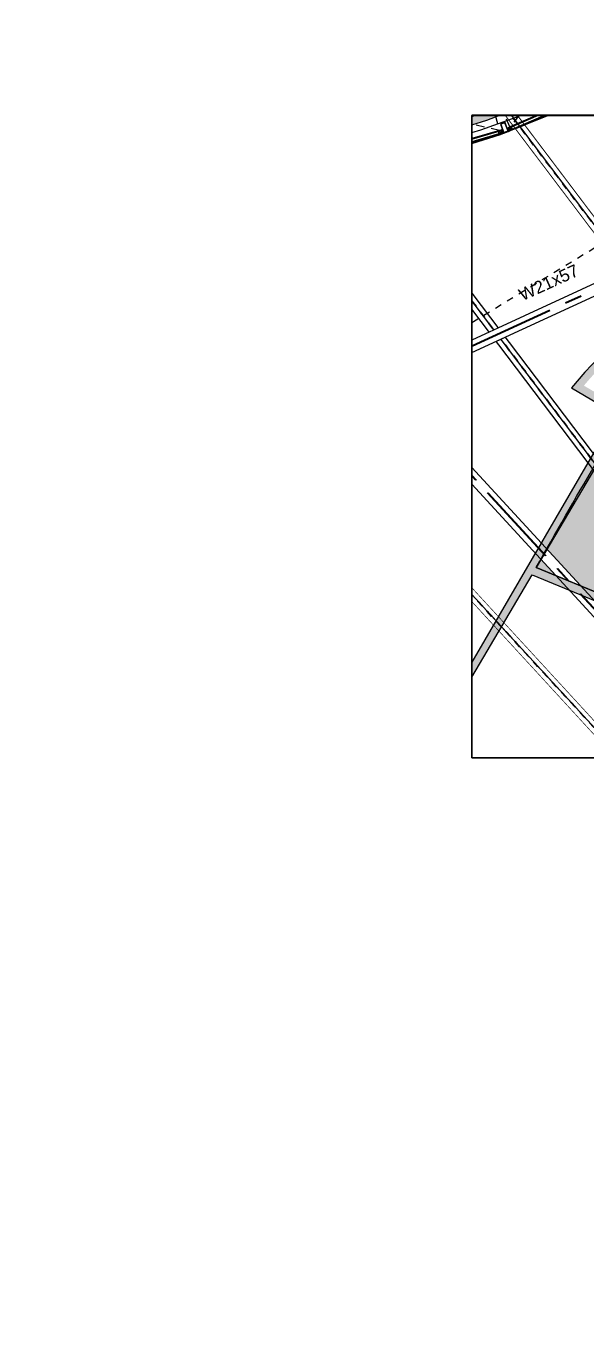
# Model space of a CAD drawing. Header units: millimetres. Extents: x 837111 to 838100, y 1172930 to 1173673.
# Drawn here: x 837777.6 to 837785.77, y 1173307.4 to 1173326.25 of the extents above; entities that cross this region are included whole.
import ezdxf
from ezdxf.enums import TextEntityAlignment as Align
from ezdxf.xclip import XClip

# ---------------------------------------------------------------- set-up
doc = ezdxf.new("R2010")
doc.units = ezdxf.units.MM
doc.set_wipeout_variables(frame=1)
for name, pattern in [('ACAD_ISO10W100', [18, 12, -3, 0, -3]), ('CENTER', [2, 1.25, -0.25, 0.25, -0.25]), ('HIDDEN', [0.375, 0.25, -0.125]), ('OLD-ANT-PLANTAS PROPUESTAS$0$HIDDEN2', [0.1875, 0.125, -0.0625]), ('OLD-ANT-PLANTAS PROPUESTAS$0$KCIG-AP-DW-XR-VENTANERIA$0$HIDDEN', [0.375, 0.25, -0.125]), ('OLD-ANT-PLANTAS PROPUESTAS$0$KCIG-XR-ESTRUCTURA$0$ACAD_ISO10W100', [18, 12, -3, 0, -3]), ('OLD-ANT-PLANTAS PROPUESTAS$0$KCIG-XR-ESTRUCTURA$0$PHANTOM2', [1.25, 0.625, -0.125, 0.125, -0.125, 0.125, -0.125])]:
    doc.linetypes.add(name, pattern=pattern)
for name, color, linetype in [('.', 255, 'Continuous'), ('0 @ 150', 7, 'Continuous'), ('0-ACHU1', 251, 'Continuous'), ('A-ejes', 251, 'ACAD_ISO10W100'), ('A-Linea-2', 2, 'Continuous'), ('EE-CENTROS', 8, 'CENTER'), ('EE-OCULTAS', 252, 'HIDDEN'), ('EE-W21x57', 3, 'Continuous'), ('OLD-ANT-PLANTAS PROPUESTAS$0$A-BORDE DE LOSA PERFIL IPE', 2, 'Continuous'), ('OLD-ANT-PLANTAS PROPUESTAS$0$A-EJES', 251, 'OLD-ANT-PLANTAS PROPUESTAS$0$KCIG-XR-ESTRUCTURA$0$ACAD_ISO10W100'), ('OLD-ANT-PLANTAS PROPUESTAS$0$A-FONDO_253', 253, 'Continuous'), ('OLD-ANT-PLANTAS PROPUESTAS$0$A-MURO INTERIOR NUEVO', 5, 'Continuous'), ('OLD-ANT-PLANTAS PROPUESTAS$0$G-LINEAS DE SECCION', 8, 'OLD-ANT-PLANTAS PROPUESTAS$0$HIDDEN2'), ('OLD-ANT-PLANTAS PROPUESTAS$0$KCIG-AP-DW-XR-VENTANERIA$0$A-A BORDILLO', 1, 'Continuous'), ('OLD-ANT-PLANTAS PROPUESTAS$0$KCIG-AP-DW-XR-VENTANERIA$0$A-A PERFIL ESTRUCTURAL VENTANERIA', 1, 'Continuous'), ('OLD-ANT-PLANTAS PROPUESTAS$0$KCIG-XR-ESTRUCTURA$0$A-estructura', 5, 'Continuous'), ('OLD-ANT-PLANTAS PROPUESTAS$0$KCIG-XR-ESTRUCTURA$0$A-FONDO_250', 250, 'Continuous'), ('OLD-ANT-PLANTAS PROPUESTAS$0$KCIG-XR-ESTRUCTURA$0$A-FONDO_255', 255, 'Continuous'), ('OLD-ANT-PLANTAS PROPUESTAS$0$KCIG-XR-ESTRUCTURA$0$ES-COLUMNA', 6, 'Continuous'), ('OLD-ANT-PLANTAS PROPUESTAS$0$KCIG-XR-ESTRUCTURA$0$G-LINEA DE EJE', 1, 'OLD-ANT-PLANTAS PROPUESTAS$0$KCIG-XR-ESTRUCTURA$0$PHANTOM2')]:
    doc.layers.add(name, color=color, linetype=linetype)
doc.styles.add('ARIAL EE', font='arial.ttf')
doc.styles.add('OLD-ANT-PLANTAS PROPUESTAS$0$TEXT', font='romans.shx', dxfattribs={"width": 0.8})
pattern_1 = [(360, (-849.747, 1687.621), (9e-16, 6.985), [5.08, -1.905]), (90, (-849.747, 1687.621), (-6.985, 9e-16), [5.08, -1.905])]
pattern_2 = [(360, (-849.7815, 1686.802), (9e-16, 6.985), [5.08, -1.905]), (90, (-849.7815, 1686.802), (-6.985, 9e-16), [5.08, -1.905])]
pattern_3 = [(360, (-849.822, 1688.314), (2e-15, 6.985), [5.08, -1.905]), (90, (-849.822, 1688.314), (-6.985, 2e-15), [5.08, -1.905])]

# ---------------------------------------------------------------- blocks, each defined once
blk = doc.blocks.new('*U682')
blk.add_wipeout([(-70, 399), (70, 399), (70, -16979), (-70, -16979)])
blk.add_lwpolyline([(-70, 399), (70, 399), (70, -16979), (-70, -16979)], close=True)
at = {"layer": 'EE-OCULTAS'}
for p, q in [((-3, 399), (-3, -16979)), ((3, 399), (3, -16979))]:
    blk.add_line(p, q, dxfattribs=at)
blk = doc.blocks.new('*U683')
blk.add_lwpolyline([(-64, 174), (63, 174), (63, -14997), (-64, -14997)], close=True)
blk.add_wipeout([(-64, 174), (63, 174), (63, -14997), (-64, -14997)])
at = {"layer": 'EE-OCULTAS'}
for p, q in [((-3, -14997), (-3, 174)), ((3, -14997), (3, 174))]:
    blk.add_line(p, q, dxfattribs=at)
blk = doc.blocks.new('*U684')
blk.add_lwpolyline([(-64, 174), (63, 174), (63, -8845), (-64, -8845)], close=True)
blk.add_wipeout([(-64, 174), (63, 174), (63, -8845), (-64, -8845)])
at = {"layer": 'EE-OCULTAS'}
for p, q in [((-3, -8845), (-3, 174)), ((3, -8845), (3, 174))]:
    blk.add_line(p, q, dxfattribs=at)
blk = doc.blocks.new('PLANTA ESTRUCTURA')
at = {"layer": '0-ACHU1'}
blk.add_lwpolyline([(3341888.196, 224692.639), (3341890.059, 224673.295)], dxfattribs=at)
at = {"layer": '0-ACHU1', "xscale": 0.001, "yscale": 0.001, "zscale": 0.001}
for name, p in [('*U682', (3341890.351, 224690.552)), ('*U683', (3341892.443, 224689.931))]:
    blk.add_blockref(name, p, dxfattribs=at)
at = {"layer": '0-ACHU1'}
for points in [[(3341890.351, 224691.13), (3341890.351, 224673.41)], [(3341887.438, 224688.27), (3341895.082, 224686.595)]]:
    blk.add_lwpolyline(points, dxfattribs=at)
at = {"layer": '0 @ 150', "color": 252, "insert": (3341890.977, 224687.974), "char_height": 0.18, "width": 4.65083, "attachment_point": 1, "rotation": 347.358, "style": 'ARIAL EE', "bg_fill": 2}
blk.add_mtext('W21x57', dxfattribs=at)
blk.add_wipeout([(3341888.134, 224692.417), (3341888.3, 224692.433), (3341890.126, 224673.458), (3341889.961, 224673.442)]).dxf.layer = 'EE-W21x57'
at = {"layer": '0-ACHU1'}
blk.add_lwpolyline([(3341888.134, 224692.417), (3341888.3, 224692.433), (3341890.126, 224673.458), (3341889.961, 224673.442)], close=True, dxfattribs=at)
blk.add_lwpolyline([(3341892.443, 224690.267), (3341892.443, 224674.712)], dxfattribs=at)
at = {"layer": 'EE-CENTROS'}
for points in [[(3341890.039, 224673.449), (3341888.212, 224692.424)], [(3341890.049, 224673.45), (3341888.222, 224692.425)]]:
    blk.add_lwpolyline(points, dxfattribs=at)
at = {"layer": '0-ACHU1', "xscale": 0.001, "yscale": 0.001, "zscale": 0.001, "rotation": 5.471983474300731}
blk.add_blockref('*U684', (3341887.561, 224687.002), dxfattribs=at)
at = {"layer": '0-ACHU1'}
blk.add_lwpolyline([(3341887.544, 224687.176), (3341888.409, 224678.198)], dxfattribs=at)
blk.add_wipeout([(3341888.526, 224688.116), (3341888.491, 224687.954), (3341895.064, 224686.514), (3341895.1, 224686.676)]).dxf.layer = 'EE-W21x57'
blk.add_lwpolyline([(3341888.526, 224688.116), (3341888.491, 224687.954), (3341895.064, 224686.514), (3341895.1, 224686.676)], close=True, dxfattribs=at)
at = {"layer": 'EE-CENTROS'}
for points in [[(3341895.081, 224686.59), (3341888.508, 224688.03)], [(3341895.083, 224686.6), (3341888.51, 224688.04)]]:
    blk.add_lwpolyline(points, dxfattribs=at)
blk = doc.blocks.new('OLD-ANT-PLANTAS PROPUESTAS$0$KCIG-XR-ESTRUCTURA$0$col 2')
at = {"layer": 'OLD-ANT-PLANTAS PROPUESTAS$0$KCIG-XR-ESTRUCTURA$0$A-FONDO_250'}
h = blk.add_hatch(color=256, dxfattribs=at)
h.dxf.hatch_style = 1
edge = h.paths.add_edge_path()
edge.add_arc((-0.005, 0), 1.1, 180, 360)
edge.add_arc((-0.005, 0), 1.1, 0, 180)
edge = h.paths.add_edge_path(flags=16)
edge.add_arc((-0.005, 0), 0.8, 180, 360, ccw=False)
edge.add_arc((-0.005, 0), 0.8, 0, 180, ccw=False)
at = {"layer": 'OLD-ANT-PLANTAS PROPUESTAS$0$KCIG-XR-ESTRUCTURA$0$A-FONDO_255'}
h = blk.add_hatch(color=256, dxfattribs=at)
h.dxf.hatch_style = 1
edge = h.paths.add_edge_path()
edge.add_arc((-0.005, 0), 0.8, 180, 360, ccw=False)
edge.add_arc((-0.005, 0), 0.8, 0, 180, ccw=False)
at = {"layer": 'OLD-ANT-PLANTAS PROPUESTAS$0$KCIG-XR-ESTRUCTURA$0$A-FONDO_250'}
blk.add_circle((-0.005, 0), 0.0829, dxfattribs=at)
at = {"layer": 'OLD-ANT-PLANTAS PROPUESTAS$0$KCIG-XR-ESTRUCTURA$0$ES-COLUMNA'}
for points in [[(-1.105, 0, 1), (1.095, 0, 1)], [(0.795, 0, -1), (-0.805, 0, -1)]]:
    blk.add_lwpolyline(points, format="xyb", close=True, dxfattribs=at)
at = {"layer": 'OLD-ANT-PLANTAS PROPUESTAS$0$KCIG-XR-ESTRUCTURA$0$G-LINEA DE EJE', "ltscale": 2}
for points in [[(-0.005, -2.595), (-0.005, 2.596)], [(-2.771, 0), (2.761, 0)]]:
    blk.add_lwpolyline(points, dxfattribs=at)
blk = doc.blocks.new('OLD-ANT-PLANTAS PROPUESTAS$0$EJES EST.')
at = {"layer": 'OLD-ANT-PLANTAS PROPUESTAS$0$A-EJES', "ltscale": 0.001}
for points in [[(2007.359, -960.485), (2017.565, -965.141), (2016.49, -953.973)], [(2016.49, -953.973), (2024.517, -954.784)]]:
    blk.add_lwpolyline(points, dxfattribs=at)
blk = doc.blocks.new('OLD-ANT-PLANTAS PROPUESTAS$0$EST P1')
at = {"layer": 'OLD-ANT-PLANTAS PROPUESTAS$0$A-EJES'}
blk.add_blockref('OLD-ANT-PLANTAS PROPUESTAS$0$EJES EST.', (0, 0), dxfattribs=at)
at = {"layer": 'OLD-ANT-PLANTAS PROPUESTAS$0$KCIG-XR-ESTRUCTURA$0$A-estructura', "rotation": 359.9999999974775}
for p in [(2016.49, -953.973), (2017.565, -965.141)]:
    blk.add_blockref('OLD-ANT-PLANTAS PROPUESTAS$0$KCIG-XR-ESTRUCTURA$0$col 2', p, dxfattribs=at)
blk = doc.blocks.new('*U98')
blk.add_line((0, -7.14), (0, -489.83))
at = {"color": 9, "style": 'OLD-ANT-PLANTAS PROPUESTAS$0$TEXT', "flags": 8}
for tag, p in [('SECTIONNUMBER', (0, 0)), ('SECTIONNUMBER-B', (0, -496.97))]:
    blk.add_attdef(tag, text='', height=1.79, dxfattribs=at).set_placement(p, align=Align.BOTTOM_CENTER)
for tag, p in [('SHEETNUMBER', (0, -1.43)), ('SHEETNUMBER-B', (0, -498.4))]:
    blk.add_attdef(tag, text='', height=1.79, dxfattribs=at).set_placement(p, align=Align.TOP_CENTER)
blk = doc.blocks.new('OLD-ANT-PLANTAS PROPUESTAS$0$INDICACIONES')
at = {"layer": 'OLD-ANT-PLANTAS PROPUESTAS$0$G-LINEAS DE SECCION', "ltscale": 0.07, "xscale": 0.1500000000000001, "yscale": 0.1500000000000001, "zscale": 0.1500000000000001, "rotation": 285.1959687141608}
blk.add_blockref('*U98', (12.286, -58.1, -0.001), dxfattribs=at)
blk = doc.blocks.new('OLD-ANT-PLANTAS PROPUESTAS$0$KCIG-AP-DW-XR-VENTANERIA$0$A-VENT PERFIL EST')
h = blk.add_hatch()
h.set_pattern_fill('ANGLE', color=255, angle=-37.1016)
h.set_pattern_definition(pattern_1)
h.paths.add_polyline_path([(-0.035, 0.14), (0.035, 0.14), (0.035, 0), (-0.035, 0)])
h = blk.add_hatch()
h.set_pattern_fill('ANGLE', color=251, angle=-37.1016)
h.set_pattern_definition(pattern_1)
h.paths.add_polyline_path([(-0.032, 0.136), (0.032, 0.136), (0.032, 0.003), (-0.032, 0.003)], flags=16)
h.paths.add_polyline_path([(-0.035, 0.14), (0.035, 0.14), (0.035, 0), (-0.035, 0)])
at = {"layer": 'OLD-ANT-PLANTAS PROPUESTAS$0$KCIG-AP-DW-XR-VENTANERIA$0$A-A PERFIL ESTRUCTURAL VENTANERIA'}
for points in [[(-0.035, 0.14), (0.035, 0.14), (0.035, 0), (-0.035, 0)], [(-0.032, 0.136), (0.032, 0.136), (0.032, 0.003), (-0.032, 0.003)]]:
    blk.add_lwpolyline(points, close=True, dxfattribs=at)
blk = doc.blocks.new('OLD-ANT-PLANTAS PROPUESTAS$0$KCIG-AP-DW-XR-VENTANERIA$0$A-VENT MOD VIDRIO 02')
h = blk.add_hatch()
h.set_pattern_fill('ANGLE', color=255, angle=-37.1016)
h.set_pattern_definition(pattern_3)
edge = h.paths.add_edge_path()
edge.add_line((0.012, -0.01), (0.012, -0.01))
edge.add_line((0.012, -0.01), (0.012, -0.028))
edge.add_line((0.012, -0.028), (0.012, -0.028))
edge.add_line((0.012, -0.028), (0.012, -0.028))
edge.add_line((0.012, -0.028), (0.012, -0.037))
edge.add_line((0.012, -0.037), (0.001, -0.037))
edge.add_line((0.001, -0.037), (0.001, -0.035))
edge.add_line((0.001, -0.035), (0, -0.036))
edge.add_line((0, -0.036), (0, -0.037))
edge.add_arc((0, -0.037), 0.0005, 180, 270)
edge.add_line((0, -0.038), (0.015, -0.038))
edge.add_arc((0.015, -0.037), 0.001, 270, 360)
edge.add_line((0.016, -0.037), (0.016, -0.035))
edge.add_line((0.016, -0.035), (0.015, -0.035))
edge.add_line((0.015, -0.035), (0.015, -0.037))
edge.add_line((0.015, -0.037), (0.013, -0.037))
edge.add_line((0.013, -0.037), (0.013, -0.009))
edge.add_line((0.013, -0.009), (0.015, -0.009))
edge.add_line((0.015, -0.009), (0.015, -0.01))
edge.add_arc((0.015, -0.01), 0.0004, 180, 270)
edge.add_line((0.015, -0.011), (0.015, -0.011))
edge.add_arc((0.015, -0.01), 0.0004, 270, 360)
edge.add_line((0.016, -0.01), (0.016, -0.009))
edge.add_arc((0.015, -0.009), 0.001, 360, 450)
edge.add_line((0.015, -0.008), (0.013, -0.008))
edge.add_line((0.013, -0.008), (0.013, -0.001))
edge.add_line((0.013, -0.001), (0.022, -0.001))
edge.add_line((0.022, -0.001), (0.022, -0.003))
edge.add_arc((0.023, -0.002), 0.001, 180, 270)
edge.add_line((0.023, -0.004), (0.025, -0.004))
edge.add_line((0.025, -0.004), (0.025, -0.003))
edge.add_line((0.025, -0.003), (0.023, -0.003))
edge.add_line((0.023, -0.003), (0.023, -0.001))
edge.add_line((0.023, -0.001), (0.03, -0.001))
edge.add_line((0.03, -0.001), (0.03, -0.003))
edge.add_line((0.03, -0.003), (0.028, -0.003))
edge.add_line((0.028, -0.003), (0.028, -0.004))
edge.add_line((0.028, -0.004), (0.03, -0.004))
edge.add_arc((0.03, -0.002), 0.001, 270, 360)
edge.add_line((0.031, -0.003), (0.031, -0.001))
edge.add_arc((0.03, -0.001), 0.001, 0, 90)
edge.add_line((0.03, 0), (0.013, 0))
edge.add_line((0.013, 0), (0.013, 0))
edge.add_line((0.013, 0), (0.013, 0))
edge.add_line((0.013, 0), (0, 0))
edge.add_arc((0, 0), 0.0005, 90, 180)
edge.add_line((0, -0.001), (0, -0.002))
edge.add_line((0, -0.002), (0.001, -0.003))
edge.add_line((0.001, -0.003), (0.001, -0.001))
edge.add_line((0.001, -0.001), (0.012, -0.001))
edge.add_line((0.012, -0.001), (0.012, -0.01))
edge.add_line((0.012, -0.01), (0.012, -0.01))
h = blk.add_hatch()
h.set_pattern_fill('ANGLE', color=255, angle=-37.1016)
h.set_pattern_definition(pattern_3)
edge = h.paths.add_edge_path()
edge.add_line((1.211, -0.01), (1.211, -0.01))
edge.add_line((1.211, -0.01), (1.211, -0.028))
edge.add_line((1.211, -0.028), (1.211, -0.028))
edge.add_line((1.211, -0.028), (1.211, -0.028))
edge.add_line((1.211, -0.028), (1.211, -0.037))
edge.add_line((1.211, -0.037), (1.222, -0.037))
edge.add_line((1.222, -0.037), (1.222, -0.035))
edge.add_line((1.222, -0.035), (1.223, -0.036))
edge.add_line((1.223, -0.036), (1.223, -0.037))
edge.add_arc((1.222, -0.037), 0.0005, -90, 0, ccw=False)
edge.add_line((1.222, -0.038), (1.208, -0.038))
edge.add_arc((1.208, -0.037), 0.001, 180, 270, ccw=False)
edge.add_line((1.207, -0.037), (1.207, -0.035))
edge.add_line((1.207, -0.035), (1.208, -0.035))
edge.add_line((1.208, -0.035), (1.208, -0.037))
edge.add_line((1.208, -0.037), (1.21, -0.037))
edge.add_line((1.21, -0.037), (1.21, -0.008))
edge.add_line((1.21, -0.009), (1.208, -0.009))
edge.add_line((1.208, -0.009), (1.208, -0.01))
edge.add_arc((1.208, -0.01), 0.0004, -90, 0, ccw=False)
edge.add_line((1.208, -0.011), (1.207, -0.011))
edge.add_arc((1.207, -0.01), 0.0004, 180, 270, ccw=False)
edge.add_line((1.207, -0.01), (1.207, -0.009))
edge.add_arc((1.208, -0.008), 0.001, 90, 180, ccw=False)
edge.add_line((1.208, -0.008), (1.21, -0.008))
edge.add_line((1.21, -0.008), (1.21, -0.001))
edge.add_line((1.21, -0.001), (1.2, -0.001))
edge.add_line((1.2, -0.001), (1.2, -0.003))
edge.add_arc((1.199, -0.002), 0.001, 270, 360, ccw=False)
edge.add_line((1.199, -0.004), (1.198, -0.004))
edge.add_line((1.198, -0.004), (1.198, -0.003))
edge.add_line((1.198, -0.003), (1.199, -0.003))
edge.add_line((1.199, -0.003), (1.199, -0.001))
edge.add_line((1.199, -0.001), (1.193, -0.001))
edge.add_line((1.193, -0.001), (1.193, -0.003))
edge.add_line((1.193, -0.003), (1.195, -0.003))
edge.add_line((1.195, -0.003), (1.195, -0.004))
edge.add_line((1.195, -0.004), (1.193, -0.004))
edge.add_arc((1.193, -0.002), 0.001, 180, 270, ccw=False)
edge.add_line((1.192, -0.003), (1.192, -0.001))
edge.add_arc((1.193, -0.001), 0.001, 90, 180, ccw=False)
edge.add_line((1.193, 0), (1.21, 0))
edge.add_line((1.21, 0), (1.21, 0))
edge.add_line((1.21, 0), (1.21, 0))
edge.add_line((1.21, 0), (1.222, 0))
edge.add_arc((1.222, 0), 0.0005, 0, 90, ccw=False)
edge.add_line((1.223, -0.001), (1.223, -0.002))
edge.add_line((1.223, -0.002), (1.222, -0.003))
edge.add_line((1.222, -0.003), (1.222, -0.001))
edge.add_line((1.222, -0.001), (1.211, -0.001))
edge.add_line((1.211, -0.001), (1.211, -0.01))
edge.add_line((1.211, -0.01), (1.211, -0.01))
h = blk.add_hatch()
h.set_pattern_fill('ANSI31', color=251, scale=0.001, angle=-37.1016)
h.set_pattern_definition([(45, (-849.7815183, 1686.802251), (-0.0022450640303, 0.0022450640303), [])])
h.paths.add_polyline_path([(0.047, -0.046), (0.047, -0.052), (1.176, -0.052), (1.176, -0.046)])
h.paths.add_polyline_path([(1.221, -0.052), (1.177, -0.052), (1.177, -0.046), (1.221, -0.046)])
h.paths.add_polyline_path([(0.001, -0.052), (0.046, -0.052), (0.046, -0.046), (0.001, -0.046)])
h = blk.add_hatch()
h.set_pattern_fill('ANGLE', color=255, angle=-37.1016)
h.set_pattern_definition(pattern_2)
h.paths.add_polyline_path([(0.008, -0.043), (0.027, -0.043), (0.027, -0.046), (0.008, -0.046)])
edge = h.paths.add_edge_path()
edge.add_line((0.015, -0.041), (0.015, -0.042))
edge.add_line((0.015, -0.042), (0.01, -0.042))
edge.add_line((0.01, -0.042), (0.01, -0.041))
edge.add_line((0.01, -0.041), (0.011, -0.041))
edge.add_arc((0.011, -0.041), 0.000773, 288.4465, 410.8489)
edge.add_arc((0.007, -0.044), 0.00517, 44.735, 81.8415)
edge.add_arc((0.008, -0.038), 0.000248, 90, 256.2568, ccw=False)
edge.add_arc((0.009, -0.044), 0.00591, 51.8359, 96.6052, ccw=False)
edge.add_arc((0.016, -0.044), 0.00591, 83.3948, 128.1641, ccw=False)
edge.add_arc((0.017, -0.038), 0.000248, -76.2569, 90, ccw=False)
edge.add_arc((0.018, -0.044), 0.00519, 98.2241, 135.1993)
edge.add_arc((0.014, -0.041), 0.000769, 128.6335, 252.0712)
edge.add_line((0.014, -0.041), (0.015, -0.041))
edge.add_line((0.015, -0.041), (0.014, -0.041))
edge.add_line((0.014, -0.041), (0.015, -0.041))
edge = h.paths.add_edge_path()
edge.add_line((0.025, -0.002), (0.025, -0.001))
edge.add_line((0.025, -0.001), (0.029, -0.001))
edge.add_line((0.029, -0.001), (0.029, -0.002))
edge.add_line((0.029, -0.002), (0.028, -0.002))
edge.add_arc((0.029, -0.003), 0.000773, 108.4465, 230.8489)
edge.add_arc((0.032, 0.001), 0.00517, 224.735, 261.8415)
edge.add_arc((0.031, -0.005), 0.000248, -90, 76.2568, ccw=False)
edge.add_arc((0.03, 0.001), 0.00591, 231.8359, 276.6051, ccw=False)
edge.add_arc((0.023, 0.001), 0.00591, 263.3948, 308.1641, ccw=False)
edge.add_arc((0.022, -0.005), 0.000248, 103.7432, 270.0001, ccw=False)
edge.add_arc((0.022, 0.001), 0.00519, 278.2241, 315.1993)
edge.add_arc((0.025, -0.003), 0.000769, 308.6335, 432.0712)
edge.add_line((0.025, -0.002), (0.025, -0.002))
edge.add_line((0.025, -0.002), (0.025, -0.002))
edge.add_line((0.025, -0.002), (0.025, -0.002))
h.paths.add_polyline_path([(0.047, -0.043), (0.066, -0.043), (0.066, -0.046), (0.047, -0.046)])
h = blk.add_hatch()
h.set_pattern_fill('ANGLE', color=255, angle=-37.1016)
h.set_pattern_definition(pattern_3)
edge = h.paths.add_edge_path()
edge.add_line((1.2, -0.005), (1.2, -0.009))
edge.add_line((1.2, -0.009), (1.198, -0.008))
edge.add_line((1.198, -0.008), (1.198, -0.007))
edge.add_line((1.198, -0.007), (1.197, -0.007))
edge.add_line((1.197, -0.007), (1.197, -0.035))
edge.add_line((1.197, -0.035), (1.199, -0.035))
edge.add_line((1.199, -0.035), (1.199, -0.033))
edge.add_arc((1.199, -0.033), 0.0004, 90, 180, ccw=False)
edge.add_line((1.199, -0.033), (1.199, -0.033))
edge.add_arc((1.199, -0.033), 0.0004, 0, 90, ccw=False)
edge.add_line((1.2, -0.033), (1.2, -0.035))
edge.add_arc((1.199, -0.035), 0.0008, 270, 360, ccw=False)
edge.add_line((1.199, -0.036), (1.197, -0.036))
edge.add_line((1.197, -0.036), (1.197, -0.042))
edge.add_line((1.197, -0.042), (1.206, -0.042))
edge.add_line((1.206, -0.042), (1.207, -0.04))
edge.add_line((1.207, -0.04), (1.209, -0.04))
edge.add_line((1.209, -0.04), (1.207, -0.042))
edge.add_line((1.207, -0.042), (1.213, -0.042))
edge.add_line((1.213, -0.042), (1.212, -0.04))
edge.add_line((1.212, -0.04), (1.214, -0.04))
edge.add_line((1.214, -0.04), (1.215, -0.042))
edge.add_line((1.215, -0.042), (1.215, -0.043))
edge.add_line((1.215, -0.043), (0.008, -0.043))
edge.add_line((0.008, -0.043), (0.008, -0.042))
edge.add_line((0.008, -0.042), (0.009, -0.04))
edge.add_line((0.009, -0.04), (0.011, -0.04))
edge.add_line((0.011, -0.04), (0.009, -0.042))
edge.add_line((0.009, -0.042), (0.016, -0.042))
edge.add_line((0.016, -0.042), (0.014, -0.04))
edge.add_line((0.014, -0.04), (0.016, -0.04))
edge.add_line((0.016, -0.04), (0.017, -0.042))
edge.add_line((0.017, -0.042), (0.026, -0.042))
edge.add_line((0.026, -0.042), (0.026, -0.036))
edge.add_line((0.026, -0.036), (0.024, -0.036))
edge.add_arc((0.024, -0.035), 0.0008, 180, 270, ccw=False)
edge.add_line((0.023, -0.035), (0.023, -0.033))
edge.add_arc((0.023, -0.033), 0.0004, 90, 180, ccw=False)
edge.add_line((0.023, -0.033), (0.024, -0.033))
edge.add_arc((0.024, -0.033), 0.0004, -0.0001, 89.9999, ccw=False)
edge.add_line((0.024, -0.033), (0.024, -0.035))
edge.add_line((0.024, -0.035), (0.026, -0.035))
edge.add_line((0.026, -0.035), (0.026, -0.007))
edge.add_line((0.026, -0.007), (0.024, -0.007))
edge.add_line((0.024, -0.007), (0.024, -0.008))
edge.add_line((0.024, -0.008), (0.023, -0.009))
edge.add_line((0.023, -0.009), (0.023, -0.005))
edge.add_line((0.023, -0.005), (1.2, -0.005))
h = blk.add_hatch()
h.set_pattern_fill('ANGLE', color=255, angle=-37.1016)
h.set_pattern_definition(pattern_2)
h.paths.add_polyline_path([(1.215, -0.043), (1.196, -0.043), (1.196, -0.046), (1.215, -0.046)])
edge = h.paths.add_edge_path()
edge.add_line((1.208, -0.041), (1.208, -0.042))
edge.add_line((1.208, -0.042), (1.212, -0.042))
edge.add_line((1.212, -0.042), (1.212, -0.041))
edge.add_line((1.212, -0.041), (1.212, -0.041))
edge.add_arc((1.212, -0.041), 0.000773, 129.1511, 251.5535, ccw=False)
edge.add_arc((1.215, -0.044), 0.00517, 98.1585, 135.265, ccw=False)
edge.add_arc((1.215, -0.038), 0.000248, 283.7432, 450)
edge.add_arc((1.214, -0.044), 0.00591, 83.3948, 128.1641)
edge.add_arc((1.207, -0.044), 0.00591, 51.8359, 96.6052)
edge.add_arc((1.206, -0.038), 0.000248, 90, 256.2569)
edge.add_arc((1.205, -0.044), 0.00519, 44.8007, 81.7759, ccw=False)
edge.add_arc((1.208, -0.041), 0.000769, -72.0712, 51.3666, ccw=False)
edge.add_line((1.209, -0.041), (1.208, -0.041))
edge.add_line((1.208, -0.041), (1.209, -0.041))
edge.add_line((1.209, -0.041), (1.208, -0.041))
edge = h.paths.add_edge_path()
edge.add_line((1.198, -0.002), (1.198, -0.001))
edge.add_line((1.198, -0.001), (1.194, -0.001))
edge.add_line((1.194, -0.001), (1.194, -0.002))
edge.add_line((1.194, -0.002), (1.195, -0.002))
edge.add_arc((1.194, -0.003), 0.000773, -50.8489, 71.5536, ccw=False)
edge.add_arc((1.191, 0.001), 0.00517, 278.1585, 315.265, ccw=False)
edge.add_arc((1.192, -0.005), 0.000248, 103.7432, 270)
edge.add_arc((1.193, 0.001), 0.00591, 263.3948, 308.1641)
edge.add_arc((1.2, 0.001), 0.00591, 231.8359, 276.6051)
edge.add_arc((1.201, -0.005), 0.000248, 270, 436.2568)
edge.add_arc((1.201, 0.001), 0.00519, 224.8007, 261.7759, ccw=False)
edge.add_arc((1.198, -0.003), 0.000769, 107.9288, 231.3666, ccw=False)
edge.add_line((1.198, -0.002), (1.198, -0.002))
edge.add_line((1.198, -0.002), (1.198, -0.002))
edge.add_line((1.198, -0.002), (1.198, -0.002))
h.paths.add_polyline_path([(1.176, -0.043), (1.157, -0.043), (1.157, -0.046), (1.176, -0.046)])
at = {"color": 2}
for points in [[(0.012, -0.01), (0.012, -0.01), (0.012, -0.028), (0.012, -0.028), (0.012, -0.028), (0.012, -0.037), (0.001, -0.037), (0.001, -0.035), (0, -0.036), (0, -0.037, 0.414214), (0, -0.038), (0.015, -0.038, 0.414214), (0.016, -0.037), (0.016, -0.035), (0.015, -0.035), (0.015, -0.037), (0.013, -0.037), (0.013, -0.009), (0.015, -0.009), (0.015, -0.01, 0.414214), (0.015, -0.011), (0.015, -0.011, 0.414214), (0.016, -0.01), (0.016, -0.009, 0.414214), (0.015, -0.008), (0.013, -0.008), (0.013, -0.001), (0.022, -0.001), (0.022, -0.003, 0.414214), (0.023, -0.004), (0.025, -0.004), (0.025, -0.003), (0.023, -0.003), (0.023, -0.001), (0.03, -0.001), (0.03, -0.003), (0.028, -0.003), (0.028, -0.004), (0.03, -0.004, 0.414214), (0.031, -0.003), (0.031, -0.001, 0.414214), (0.03, 0), (0.013, 0), (0.013, 0), (0.013, 0), (0, 0, 0.414214), (0, -0.001), (0, -0.002), (0.001, -0.003), (0.001, -0.001), (0.012, -0.001), (0.012, -0.01)], [(1.211, -0.01), (1.211, -0.01), (1.211, -0.028), (1.211, -0.028), (1.211, -0.028), (1.211, -0.037), (1.222, -0.037), (1.222, -0.035), (1.223, -0.036), (1.223, -0.037, -0.414214), (1.222, -0.038), (1.208, -0.038, -0.414214), (1.207, -0.037), (1.207, -0.035), (1.208, -0.035), (1.208, -0.037), (1.21, -0.037), (1.21, -0.009), (1.208, -0.009), (1.208, -0.01, -0.414214), (1.208, -0.011), (1.207, -0.011, -0.414214), (1.207, -0.01), (1.207, -0.009, -0.414214), (1.208, -0.008), (1.21, -0.008), (1.21, -0.001), (1.2, -0.001), (1.2, -0.003, -0.414214), (1.199, -0.004), (1.198, -0.004), (1.198, -0.003), (1.199, -0.003), (1.199, -0.001), (1.193, -0.001), (1.193, -0.003), (1.195, -0.003), (1.195, -0.004), (1.193, -0.004, -0.414214), (1.192, -0.003), (1.192, -0.001, -0.414214), (1.193, 0), (1.21, 0), (1.21, 0), (1.21, 0), (1.222, 0, -0.414214), (1.223, -0.001), (1.223, -0.002), (1.222, -0.003), (1.222, -0.001), (1.211, -0.001), (1.211, -0.01)]]:
    blk.add_lwpolyline(points, format="xyb", close=True, dxfattribs=at)
at = {"color": 4}
for points in [[(0.001, -0.052), (0.046, -0.052), (0.046, -0.046), (0.001, -0.046)], [(0.047, -0.046), (0.047, -0.052), (1.176, -0.052), (1.176, -0.046)], [(1.221, -0.052), (1.177, -0.052), (1.177, -0.046), (1.221, -0.046)]]:
    blk.add_lwpolyline(points, close=True, dxfattribs=at)
at = {"color": 2}
blk.add_lwpolyline([(1.2, -0.005), (1.2, -0.009), (1.198, -0.008), (1.198, -0.007), (1.197, -0.007), (1.197, -0.035), (1.199, -0.035), (1.199, -0.033, -0.414213), (1.199, -0.033), (1.199, -0.033, -0.414214), (1.2, -0.033), (1.2, -0.035, -0.414214), (1.199, -0.036), (1.197, -0.036), (1.197, -0.042), (1.206, -0.042), (1.207, -0.04), (1.209, -0.04), (1.207, -0.042), (1.213, -0.042), (1.212, -0.04), (1.214, -0.04), (1.215, -0.042), (1.215, -0.043), (0.008, -0.043), (0.008, -0.042), (0.009, -0.04), (0.011, -0.04), (0.009, -0.042), (0.016, -0.042), (0.014, -0.04), (0.016, -0.04), (0.017, -0.042), (0.026, -0.042), (0.026, -0.036), (0.024, -0.036, -0.414214), (0.023, -0.035), (0.023, -0.033, -0.414214), (0.023, -0.033), (0.024, -0.033, -0.414213), (0.024, -0.033), (0.024, -0.035), (0.026, -0.035), (0.026, -0.007), (0.024, -0.007), (0.024, -0.008), (0.023, -0.009), (0.023, -0.005), (1.2, -0.005)], format="xyb", dxfattribs=at)
at = {"color": 253}
for points in [[(0.015, -0.041), (0.015, -0.042), (0.01, -0.042), (0.01, -0.041), (0.011, -0.041, 0.591413), (0.011, -0.04, 0.163337), (0.008, -0.039, -0.886725), (0.008, -0.038, -0.197866), (0.013, -0.039, -0.197866), (0.017, -0.038, -0.886725), (0.017, -0.039, 0.162749), (0.014, -0.04, 0.597526), (0.014, -0.041), (0.015, -0.041), (0.014, -0.041)], [(0.025, -0.002), (0.025, -0.001), (0.029, -0.001), (0.029, -0.002), (0.028, -0.002, 0.591413), (0.028, -0.003, 0.163337), (0.031, -0.005, -0.886725), (0.031, -0.005, -0.197866), (0.027, -0.004, -0.197866), (0.022, -0.005, -0.886725), (0.022, -0.005, 0.162749), (0.025, -0.003, 0.597526), (0.025, -0.002), (0.025, -0.002), (0.025, -0.002)], [(1.198, -0.002), (1.198, -0.001), (1.194, -0.001), (1.194, -0.002), (1.195, -0.002, -0.591413), (1.195, -0.003, -0.163337), (1.192, -0.005, 0.886725), (1.192, -0.005, 0.197866), (1.196, -0.004, 0.197866), (1.201, -0.005, 0.886725), (1.201, -0.005, -0.162749), (1.198, -0.003, -0.597526), (1.198, -0.002), (1.198, -0.002), (1.198, -0.002)], [(1.208, -0.041), (1.208, -0.042), (1.212, -0.042), (1.212, -0.041), (1.212, -0.041, -0.591413), (1.212, -0.04, -0.163337), (1.215, -0.039, 0.886725), (1.215, -0.038, 0.197866), (1.21, -0.039, 0.197866), (1.206, -0.038, 0.886725), (1.206, -0.039, -0.162749), (1.209, -0.04, -0.597526), (1.209, -0.041), (1.208, -0.041), (1.209, -0.041)]]:
    blk.add_lwpolyline(points, format="xyb", close=True, dxfattribs=at)
for points in [[(0.008, -0.043), (0.027, -0.043), (0.027, -0.046), (0.008, -0.046)], [(0.047, -0.043), (0.066, -0.043), (0.066, -0.046), (0.047, -0.046)], [(1.176, -0.043), (1.157, -0.043), (1.157, -0.046), (1.176, -0.046)], [(1.215, -0.043), (1.196, -0.043), (1.196, -0.046), (1.215, -0.046)]]:
    blk.add_lwpolyline(points, close=True, dxfattribs=at)
at = {"color": 2}
for points in [[(0.045, -0.042), (0.027, -0.042), (0.027, -0.007), (0.045, -0.007)], [(0.067, -0.043), (0.047, -0.043), (0.047, -0.005), (0.067, -0.005)], [(0.066, -0.042), (0.049, -0.042), (0.049, -0.007), (0.066, -0.007)], [(1.156, -0.043), (1.176, -0.043), (1.176, -0.005), (1.156, -0.005)], [(1.157, -0.042), (1.174, -0.042), (1.174, -0.007), (1.157, -0.007)], [(1.178, -0.042), (1.196, -0.042), (1.196, -0.007), (1.178, -0.007)]]:
    blk.add_lwpolyline(points, close=True, dxfattribs=at)
for points in [[(0.046, -0.043), (0.046, -0.005)], [(1.177, -0.043), (1.177, -0.005)]]:
    blk.add_lwpolyline(points, dxfattribs=at)
at = {"color": 251, "linetype": 'OLD-ANT-PLANTAS PROPUESTAS$0$KCIG-AP-DW-XR-VENTANERIA$0$HIDDEN', "ltscale": 0.5}
for points in [[(1.176, -0.052), (1.176, -0.36), (0.047, -0.36), (0.047, -0.052)], [(0.047, -0.052), (0.611, -0.36), (1.176, -0.052)]]:
    blk.add_lwpolyline(points, dxfattribs=at)
at = {"layer": 'Defpoints'}
blk.add_line((0, 0), (1.223, 0), dxfattribs=at)
blk = doc.blocks.new('ZZANINE')
at = {"layer": 'A-Linea-2'}
h = blk.add_hatch(dxfattribs=at)
h.set_pattern_fill('AR-SAND', color=250, scale=0.002, angle=22.3928)
h.set_pattern_definition([(59.8928235, (-4048.76924, -3495.00079), (-0.0402475998, 0.0892826063), [0, -0.077216, 0, -0.08636, 0, -0.08255]), (29.8928235, (-4048.76924, -3495.00079), (0.0285097246, 0.1668039924), [0, -0.041656, 0, -0.069596, 0, -0.02667]), (349.8928235, (-4048.82701, -3495.02459), (0.146159821, 0.0605321941), [0, -0.0254, 0, -0.09144, 0, -0.11938]), (339.8928235, (-4048.82701, -3495.02459), (0.124210717, 0.099399876), [0, -0.0127, 0, -0.059944, 0, -0.06858])])
h.paths.add_polyline_path([(-6.478, -2.8), (0.005, -2.8), (0.013, 0.6), (-5.996, 0.566)])
at = {"rotation": 59.508473696161}
blk.add_blockref('PLANTA ESTRUCTURA', (-1502105.702, -2993729.831), dxfattribs=at)
at = {"layer": 'OLD-ANT-PLANTAS PROPUESTAS$0$A-FONDO_253'}
h = blk.add_hatch(color=256, dxfattribs=at)
h.dxf.hatch_style = 1
edge = h.paths.add_edge_path(flags=16)
edge.add_arc((-3.706, -6.036), 7.587, 305.6401, 380.4524, ccw=False)
edge.add_arc((5.758, -17.302), 7.172, 134.6792, 214.2199)
edge.add_arc((-8.073, -26.4), 9.384, -28.0428, 32.6628, ccw=False)
edge.add_arc((-5.296, -27.849), 6.252, 237.8857, 331.7162, ccw=False)
edge.add_arc((-3.597, -25.217), 9.384, 146.6295, 237.6447, ccw=False)
edge.add_arc((-15.005, -17.788), 4.229, 327.5864, 477.9135)
edge.add_arc((-21.921, -4.969), 10.337, 241.6299, 298.5235, ccw=False)
edge.add_arc((-23.549, -8.011), 6.886, 147.153, 241.5225, ccw=False)
edge.add_arc((-20.661, -9.899), 10.337, 78.6543, 147.0456, ccw=False)
edge.add_arc((-17.106, 11.456), 11.322, 262.2796, 443.8637)
edge.add_arc((-9.804, 40.604), 18.899, 195.8317, 251.1956, ccw=False)
edge.add_arc((-18.02, 38.274), 10.359, 103.1578, 195.8311, ccw=False)
edge.add_arc((-16.076, 29.958), 18.899, 30.5205, 103.1572, ccw=False)
edge.add_arc((11.871, 48.86), 14.923, 218.5746, 282.8427)
edge.add_arc((18.328, 23.19), 11.556, 59.6122, 105.7676, ccw=False)
edge.add_arc((20.998, 28.473), 5.66, -35.4396, 55.8724, ccw=False)
edge.add_arc((15.919, 32.203), 11.961, 282.5004, 324.1092, ccw=False)
edge.add_arc((20.256, 4.5), 16.121, 96.2245, 126.7313)
edge.add_arc((23.253, 1.387), 20.415, 128.2458, 193.5182)
edge = h.paths.add_edge_path()
edge.add_arc((-3.706, -6.036), 7.737, 305.7288, 380.3846, ccw=False)
edge.add_arc((5.758, -17.302), 7.022, 134.7749, 214.2364)
edge.add_arc((-8.073, -26.4), 9.534, -28.0447, 32.6751, ccw=False)
edge.add_arc((-5.296, -27.849), 6.402, 237.8828, 331.7191, ccw=False)
edge.add_arc((-3.597, -25.217), 9.534, 146.6371, 237.6466, ccw=False)
edge.add_arc((-15.005, -17.788), 4.079, 327.6038, 477.9024)
edge.add_arc((-21.921, -4.969), 10.487, 241.6291, 298.5191, ccw=False)
edge.add_arc((-23.549, -8.011), 7.036, 147.1518, 241.5236, ccw=False)
edge.add_arc((-20.661, -9.899), 10.487, 78.6804, 147.0463, ccw=False)
edge.add_arc((-17.106, 11.456), 11.172, 262.3037, 443.9486)
edge.add_arc((-9.804, 40.604), 19.049, 195.8317, 251.246, ccw=False)
edge.add_arc((-18.02, 38.274), 10.509, 103.1578, 195.8311, ccw=False)
edge.add_arc((-16.076, 29.958), 19.049, 30.5524, 103.1572, ccw=False)
edge.add_arc((11.871, 48.86), 14.773, 218.6153, 282.8279)
edge.add_arc((18.328, 23.19), 11.706, 59.5883, 105.7488, ccw=False)
edge.add_arc((20.998, 28.473), 5.81, -35.4454, 55.9209, ccw=False)
edge.add_arc((15.919, 32.203), 12.111, 282.4612, 324.112, ccw=False)
edge.add_arc((20.256, 4.5), 15.971, 96.1952, 126.7242)
edge.add_arc((23.253, 1.387), 20.265, 128.2514, 193.4927)
at = {"layer": 'OLD-ANT-PLANTAS PROPUESTAS$0$A-MURO INTERIOR NUEVO'}
h = blk.add_hatch(color=256, dxfattribs=at)
h.dxf.hatch_style = 1
edge = h.paths.add_edge_path()
edge.add_line((-2.08, 10.771), (-2.791, 11.008))
edge.add_arc((-2.922, 10.535), 0.491, 74.5702, 163.9162)
edge.add_line((-3.393, 10.671), (-3.537, 10.149))
edge.add_line((-3.537, 10.149), (-3.356, 10.095))
edge.add_arc((-2.628, 9.4), 1.007, -169.2741, 136.3403, ccw=False)
edge.add_line((-3.617, 9.213), (-3.798, 9.267))
edge.add_line((-3.798, 9.267), (-4.19, 7.976))
edge.add_line((-4.19, 7.976), (-2.555, 8.071))
edge.add_arc((-2.482, 7.124), 0.95, -122.8635, 94.3807, ccw=False)
edge.add_line((-2.998, 6.326), (-4.448, 7.106))
edge.add_line((-4.448, 7.106), (-5.146, 4.697))
edge.add_line((-5.146, 4.697), (-5.804, 2.637))
edge.add_arc((-15.051, 5.498), 9.679, 331.7241, 342.8083, ccw=False)
edge.add_arc((-2.858, -1.324), 4.297, 148.6352, 164.6018)
edge.add_line((-7, -0.183), (-6.254, -0.288))
edge.add_line((-6.254, -0.288), (-7.001, -5.745))
edge.add_line((-7.001, -5.745), (-7.809, -5.753))
edge.add_line((-7.809, -5.753), (-7.841, -6.441))
edge.add_line((-7.841, -6.441), (-5.479, -6.441))
edge.add_line((-5.479, -6.441), (-1.501, -6.441))
edge.add_line((-1.501, -6.441), (-1.255, -6.677))
edge.add_line((-1.255, -6.677), (-1.2, -6.441))
edge.add_arc((14229.838, -5969.138), 15429.718, 157.2662007, 157.2666838, ccw=False)
edge.add_line((-1.15, -6.321), (-6.975, -6.313))
edge.add_line((-6.975, -6.313), (-6.494, -2.92))
edge.add_line((-6.494, -2.92), (-0.111, -2.921))
edge.add_line((-0.111, -2.921), (-0.111, -4.521))
edge.add_line((-0.111, -4.521), (0.009, -4.521))
edge.add_line((0.009, -4.521), (0.009, -1.201))
edge.add_line((0.009, -1.201), (-0.112, -1.201))
edge.add_line((-0.112, -1.201), (-0.112, -2.801))
edge.add_line((-0.112, -2.801), (-6.478, -2.8))
edge.add_arc((58.884, -10.453), 65.809, 170.30911, 173.32226, ccw=False)
edge.add_line((-5.985, 0.625), (-5.968, 0.74))
edge.add_line((-5.968, 0.74), (-5.875, 1.354))
edge.add_line((-5.875, 1.354), (-5.878, 1.745))
edge.add_line((-5.878, 1.745), (-5.88, 2.005))
edge.add_line((-5.88, 2.005), (-4.318, 6.891))
edge.add_line((-4.318, 6.891), (-3.065, 6.214))
edge.add_arc((-2.482, 7.124), 1.081, 237.3533, 390.1006)
edge.add_line((-1.547, 7.666), (-1.056, 7.577))
edge.add_line((-1.056, 7.577), (1.397, 7.136))
edge.add_line((1.397, 7.136), (1.271, 5.448))
edge.add_line((1.271, 5.448), (1.39, 5.436))
edge.add_line((1.39, 5.436), (1.563, 8.025))
edge.add_line((1.563, 8.025), (-0.538, 7.654))
edge.add_arc((-0.68, 8.644), 1, 75.8943, 278.1524, ccw=False)
edge.add_line((-0.436, 9.614), (1.61, 8.925))
edge.add_line((1.61, 8.925), (1.617, 9.05))
edge.add_arc((0.979, 9.078), 0.639, 357.4345, 434.7196)
edge.add_line((1.147, 9.694), (0.554, 9.899))
edge.add_line((0.554, 9.899), (0.438, 9.931))
edge.add_line((0.438, 9.931), (0.406, 9.815))
edge.add_line((0.406, 9.815), (1.112, 9.58))
edge.add_arc((0.978, 9.079), 0.519, 1.2832, 75.0665, ccw=False)
edge.add_line((1.497, 9.09), (-0.403, 9.73))
edge.add_arc((-0.68, 8.644), 1.12, 75.6467, 137.332)
edge.add_arc((-2.624, 9.4), 1.12, 360.2012, 494.4205)
edge.add_line((-3.408, 10.2), (-3.278, 10.638))
edge.add_arc((-2.922, 10.535), 0.371, 75.024, 163.9777, ccw=False)
edge.add_line((-2.826, 10.893), (-2.117, 10.657))
edge.add_line((-2.117, 10.657), (-2.08, 10.771))
edge = h.paths.add_edge_path(flags=16)
edge.add_line((-5.995, 1.362), (-5.998, 1.744))
edge.add_line((-5.998, 1.744), (-5.998, 1.747))
edge.add_arc((-15.051, 5.498), 9.799, 331.705, 337.4937, ccw=False)
edge.add_arc((-2.858, -1.324), 4.177, 148.5913, 162.7232)
edge.add_line((-6.846, -0.084), (-6.238, -0.169))
edge.add_arc((58.884, -10.453), 65.929, 170.30915, 171.02616, ccw=False)
edge.add_line((-6.104, 0.645), (-5.995, 1.362))
h.paths.add_polyline_path([(1.403, 7.257), (-0.362, 7.571), (1.435, 7.886)], flags=16)
edge = h.paths.add_edge_path(flags=16)
edge.add_arc((-2.628, 9.4), 1.127, 194.5604, 317.2858)
edge.add_arc((-0.68, 8.644), 1.12, 180.3933, 232.5927)
edge.add_line((-1.36, 7.754), (-1.659, 7.808))
edge.add_arc((-2.482, 7.124), 1.07, 39.7331, 94.3209)
edge.add_line((-2.563, 8.191), (-4.026, 8.105))
edge.add_line((-4.026, 8.105), (-3.718, 9.117))
h.paths.add_polyline_path([(-7.098, -6.321), (-7.033, -5.865), (-7.695, -5.872), (-7.715, -6.321)], flags=16)
blk.add_arc((-17.073, 11.417), 11.532, 299.7094, 316.0327)
at = {"layer": 'A-ejes', "ltscale": 0.05}
blk.add_lwpolyline([(-9.347, -13.234), (-0.157, -6.802), (-10.326, -2.062)], dxfattribs=at)
at = {"layer": 'A-Linea-2', "color": 250}
blk.add_lwpolyline([(-6.478, -2.8), (0.005, -2.8), (0.013, 0.6), (-5.996, 0.566)], close=True, dxfattribs=at)
at = {"layer": 'OLD-ANT-PLANTAS PROPUESTAS$0$A-BORDE DE LOSA PERFIL IPE'}
for points in [[(3.547, -3.341, -0.33778), (0.812, -12.317, 0.361311), (-0.047, -21.252, -0.271319), (0.342, -30.882, -0.433963), (-8.699, -33.271, -0.419383), (-11.56, -19.974, 0.7694), (-16.914, -14.183, -0.253457), (-26.904, -14.196, -0.436743), (-29.46, -4.194, -0.307477), (-18.602, 0.384, 1.014458), (-15.928, 22.566, -0.246615), (-28.13, 35.407, -0.427946), (-20.412, 48.507, -0.32784), (0.328, 39.641, 0.287749), (15.151, 34.456, -0.204182), (24.254, 33.285, -0.421215), (25.731, 25.104, -0.183763), (18.532, 20.378, 0.134002), (10.706, 17.301, 0.292616), (3.547, -3.341)], [(3.403, -3.385, -0.338541), (0.715, -12.202, 0.361702), (-0.172, -21.335, -0.271252), (0.21, -30.812, -0.433934), (-8.619, -33.145, -0.419413), (-11.434, -20.055, 0.769597), (-16.985, -14.051, -0.253474), (-26.833, -14.064, -0.436731), (-29.334, -4.276, -0.307598), (-18.627, 0.236, 1.01392), (-15.896, 22.713, -0.246382), (-27.986, 35.448, -0.427946), (-20.378, 48.361, -0.327994), (0.204, 39.555, 0.288012), (15.188, 34.311, -0.204159), (24.173, 33.158, -0.420936), (25.609, 25.191, -0.183574), (18.508, 20.526, 0.133903), (10.615, 17.42, 0.292763)]]:
    blk.add_lwpolyline(points, format="xyb", close=True, dxfattribs=at)
at = {"layer": 'OLD-ANT-PLANTAS PROPUESTAS$0$A-MURO INTERIOR NUEVO'}
for points in [[(-6.527, 0.912, 0.06978), (-7, -0.183), (-6.254, -0.288), (-7.001, -5.745), (-7.809, -5.753), (-7.841, -6.441), (-5.479, -6.441), (-1.501, -6.441)], [(-1.2, -6.441, -0.000002), (-1.15, -6.321), (-6.975, -6.313), (-6.494, -2.92), (-0.111, -2.921)], [(-0.112, -2.801), (-6.478, -2.8, -0.013148), (-5.985, 0.625)]]:
    blk.add_lwpolyline(points, format="xyb", dxfattribs=at)
at = {"layer": 'OLD-ANT-PLANTAS PROPUESTAS$0$KCIG-AP-DW-XR-VENTANERIA$0$A-A BORDILLO'}
for points in [[(-2.599, -33.413, -0.103834), (-5.052, -34.049, -0.172093), (-9.041, -32.848, -0.06925), (-10.914, -31.085, -0.067019), (-12.2, -28.96, -0.229182), (-11.872, -20.836, -0.076215), (-10.751, -19.352), (-10.751, -19.352, 0.728187), (-15.7, -13.128), (-15.7, -13.128, -0.144971), (-21.161, -15.205, -0.062333), (-23.694, -15.084), (-23.694, -15.084, -0.082917), (-26.838, -13.992, -0.160527), (-29.77, -10.869, -0.092341), (-30.394, -8.414, -0.160438), (-29.307, -4.27, -0.082851), (-27.066, -1.811, -0.000008), (-27.066, -1.811, -0.062032), (-24.903, -0.497, -0.156493), (-18.654, 0.205, 0.051877), (-16.31, 0.069, 0.412981), (-5.685, 12.213, 0.286245), (-12.736, 22.044, 0.058052)], [(-12.68, 22.184, -0.285426), (-5.536, 12.257, -0.0005), (-5.534, 12.221, -0.413063), (-16.304, -0.081, -0.051877), (-18.678, 0.057, 0.156475), (-24.834, -0.631, 0.061925), (-26.98, -1.934, 0.082657), (-29.181, -4.351, 0.160405), (-30.244, -8.404, 0.092327), (-29.633, -10.806, 0.16052), (-26.767, -13.86, 0.082931), (-23.668, -14.936, 0.062129), (-21.173, -15.056, 0.143325), (-15.771, -12.996), (-15.771, -12.996, -0.731947), (-10.638, -19.451)]]:
    blk.add_lwpolyline(points, format="xyb", dxfattribs=at)
at = {"layer": '.', "rotation": 59.49446253719634}
blk.add_blockref('OLD-ANT-PLANTAS PROPUESTAS$0$INDICACIONES', (-47.318, 57.347), dxfattribs=at)
for p, rotation in [((-8.421, 3.796), 225.5969219378709), ((-9.331, 2.878), 218.8831067010596)]:
    blk.add_blockref('OLD-ANT-PLANTAS PROPUESTAS$0$KCIG-AP-DW-XR-VENTANERIA$0$A-VENT MOD VIDRIO 02', p, dxfattribs=dict(rotation=rotation))
at = {"layer": 'OLD-ANT-PLANTAS PROPUESTAS$0$A-MURO INTERIOR NUEVO', "rotation": 59.49446253719634}
blk.add_blockref('OLD-ANT-PLANTAS PROPUESTAS$0$EST P1', (-1855.865, -1255.17), dxfattribs=at)
at = {"layer": 'OLD-ANT-PLANTAS PROPUESTAS$0$KCIG-AP-DW-XR-VENTANERIA$0$A-A PERFIL ESTRUCTURAL VENTANERIA', "xscale": -1, "rotation": 42.25790743514025}
blk.add_blockref('OLD-ANT-PLANTAS PROPUESTAS$0$KCIG-AP-DW-XR-VENTANERIA$0$A-VENT PERFIL EST', (-9.303, 2.899), dxfattribs=at)

msp = doc.modelspace()

# ---------------------------------------------------------------- block references
ref = msp.add_blockref('ZZANINE', (837792.102, 1173318.47, 0), dxfattribs=dict(rotation=337.6071765203654))
XClip(ref).set_block_clipping_path([(-6.2893419255, -5.720621759), (2.4205892825, -2.1319233967), (-1.1470385141, 6.5268686074), (-9.8569697221, 2.9381702452)])

# ---------------------------------------------------------------- next in the draw order: linework, layer by layer
msp.add_lwpolyline([(837784.108, 1173324.941), (837793.528, 1173324.941), (837793.528, 1173315.576), (837784.108, 1173315.576)], close=True)

doc.saveas('drawing.dxf')
